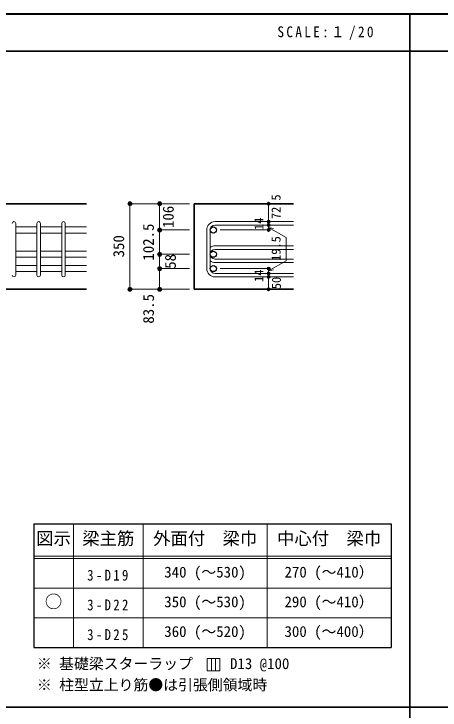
# Model space of a CAD drawing. Units: millimetres at full size, sheet at 1:20; some dimension numbers follow another scale. Extents: x -3982 to 3969, y -2797 to 2801.
# Drawn here: x -2347 to -628, y -10 to 2801 of the extents above; entities that cross this region are included whole.
import ezdxf
from ezdxf.enums import TextEntityAlignment as Align

# ---------------------------------------------------------------- set-up
doc = ezdxf.new("R2010")
doc.units = ezdxf.units.MM
doc.header["$LTSCALE"] = 20
doc.header["$PDMODE"] = 32
doc.header["$PDSIZE"] = 12
for name, color, linetype, lineweight in [('6-1_躯体線', 2, 'Continuous', 35), ('6-5_梁主筋', 7, 'Continuous', 18), ('6-6_S.T.P.', 7, 'Continuous', 18), ('6-7_文字', 7, 'Continuous', 18), ('6-D_寸法', 4, 'Continuous', 9), ('6-E_枠', 7, 'Continuous', 18), ('F-0_枠', 6, 'Continuous', 40)]:
    doc.layers.add(name, color=color, linetype=linetype, lineweight=lineweight)
doc.styles.add('ＭＳ ゴシック', font='')
doc.styles.get('ＭＳ ゴシック').set_extended_font_data('MS Gothic')

msp = doc.modelspace()

# ---------------------------------------------------------------- linework, layer by layer
at = {"layer": '6-1_躯体線'}
for p, q in [((-2053.87, 2034.12), (-3103.87, 2034.12)), ((-1619.2, 2034.12), (-1219.2, 2034.12)), ((-1619.2, 2034.12), (-1619.2, 1689.12)), ((-2053.87, 1689.12), (-2453.87, 1689.12)), ((-1619.2, 1689.12), (-1219.2, 1689.12))]:
    msp.add_line(p, q, dxfattribs=at)
at = {"layer": '6-5_梁主筋'}
for p, q in [((-2253.87, 1941.07), (-2339.87, 1941.07)), ((-2153.87, 1941.07), (-2239.87, 1941.07)), ((-2053.87, 1941.07), (-2139.87, 1941.07)), ((-2253.87, 1916.07), (-2339.87, 1916.07)), ((-2153.87, 1916.07), (-2239.87, 1916.07)), ((-2053.87, 1916.07), (-2139.87, 1916.07)), ((-2253.87, 1843.12), (-2339.87, 1843.12)), ((-2153.87, 1843.12), (-2239.87, 1843.12)), ((-2053.87, 1843.12), (-2139.87, 1843.12)), ((-2253.87, 1818.12), (-2339.87, 1818.12)), ((-2153.87, 1818.12), (-2239.87, 1818.12)), ((-2053.87, 1818.12), (-2139.87, 1818.12)), ((-2253.87, 1785.12), (-2339.87, 1785.12)), ((-2153.87, 1785.12), (-2239.87, 1785.12)), ((-2053.87, 1785.12), (-2139.87, 1785.12)), ((-2253.87, 1760.12), (-2339.87, 1760.12)), ((-2153.87, 1760.12), (-2239.87, 1760.12)), ((-2053.87, 1760.12), (-2139.87, 1760.12))]:
    msp.add_line(p, q, dxfattribs=at)
at = {"layer": '6-5_梁主筋', "color": 3, "lineweight": 25}
for centre in [(-1542.7, 1928.57), (-1542.7, 1830.62), (-1542.7, 1772.62)]:
    msp.add_circle(centre, 12.5, dxfattribs=at)
at = {"layer": '6-6_S.T.P.'}
for p, q in [((-2339.87, 1746.12), (-2339.87, 1954.68)), ((-2253.87, 1746.12), (-2253.87, 1954.68)), ((-2239.87, 1746.12), (-2239.87, 1954.68)), ((-2153.87, 1746.12), (-2153.87, 1954.68)), ((-2139.87, 1746.12), (-2139.87, 1954.68)), ((-1535.7, 1962.07), (-1219.2, 1962.07)), ((-1535.7, 1948.07), (-1219.2, 1948.07)), ((-1569.2, 1928.57), (-1569.2, 1772.62)), ((-1555.2, 1928.57), (-1555.2, 1772.62)), ((-1535.7, 1864.12), (-1219.2, 1864.12)), ((-1535.7, 1850.12), (-1219.2, 1850.12)), ((-1535.7, 1811.12), (-1219.2, 1811.12)), ((-1535.7, 1797.12), (-1219.2, 1797.12)), ((-1535.7, 1753.12), (-1219.2, 1753.12)), ((-1535.7, 1739.12), (-1219.2, 1739.12))]:
    msp.add_line(p, q, dxfattribs=at)
for centre, radius, start, end in [((-2346.87, 1955.07), 7, 0, 180), ((-2246.87, 1955.07), 7, 0, 180), ((-2146.87, 1955.07), 7, 0, 180), ((-1535.7, 1928.57), 33.5, 90, 180), ((-1535.7, 1928.57), 19.5, 90, 180), ((-1535.7, 1830.62), 33.5, 90, 125.59765), ((-1535.7, 1830.62), 19.5, 90, 180), ((-1535.7, 1830.62), 19.5, 180, 270), ((-1535.7, 1830.62), 33.5, 234.40235, 270), ((-1535.7, 1772.62), 33.5, 180, 270), ((-1535.7, 1772.62), 19.5, 180, 270), ((-2346.87, 1746.12), 7, 180, 0), ((-2246.87, 1746.12), 7, 180, 0), ((-2146.87, 1746.12), 7, 180, 0)]:
    msp.add_arc(centre, radius, start, end, dxfattribs=at)
at = {"layer": '6-7_文字'}
for p, q in [((-1550.19, 198.4), (-1550.19, 148.4)), ((-1533.53, 198.4), (-1533.53, 148.4))]:
    msp.add_line(p, q, dxfattribs=at)
msp.add_lwpolyline([(-1566.86, 148.4), (-1516.86, 148.4), (-1516.86, 198.4), (-1566.86, 198.4)], close=True, dxfattribs=at)
at = {"layer": '6-D_寸法'}
for p, q in [((-1879.2, 2034.12), (-1879.2, 1689.12)), ((-1319.2, 1962.65), (-1319.2, 2034.12)), ((-1319.2, 1948.07), (-1319.2, 1962.07)), ((-1759.2, 1928.57), (-1639.2, 1928.57)), ((-1319.2, 1928.57), (-1515.29, 1928.57)), ((-1319.2, 1938.9), (-1249.14, 1898.45)), ((-1319.2, 1938.9), (-1299.88, 1933.72)), ((-1249.14, 1898.45), (-1249.14, 1803.32)), ((-1759.2, 1830.62), (-1639.2, 1830.62)), ((-1759.2, 1830.62), (-1759.2, 1772.62)), ((-1319.2, 1762.87), (-1249.14, 1803.32)), ((-1759.2, 1772.62), (-1639.2, 1772.62)), ((-1759.2, 1689.12), (-1759.2, 1772.62)), ((-1319.2, 1772.62), (-1515.29, 1772.62)), ((-1319.2, 1753.12), (-1319.2, 1772.62)), ((-1319.2, 1762.87), (-1299.88, 1768.05)), ((-1319.2, 1739.12), (-1319.2, 1753.12)), ((-1319.2, 1689.12), (-1319.2, 1739.12)), ((-1879.2, 1689.12), (-1769.33, 1689.12)), ((-1879.2, 1689.12), (-1759.2, 1689.12)), ((-1759.2, 1689.12), (-1639.2, 1689.12))]:
    msp.add_line(p, q, dxfattribs=at)
for points in [[(-1879.2, 2034.12), (-1759.2, 2034.12), (-1639.2, 2034.12)], [(-1759.2, 2034.12), (-1759.2, 1928.57), (-1759.2, 1830.62)], [(-1319.2, 1948.65), (-1319.2, 1928.57), (-1319.2, 1948.65)]]:
    msp.add_lwpolyline(points, dxfattribs=at)
for centre, radius in [((-1879.2, 2034.12), 8), ((-1879.2, 2034.12), 7.2), ((-1879.2, 2034.12), 6.4), ((-1879.2, 2034.12), 5.6), ((-1879.2, 2034.12), 4.8), ((-1879.2, 2034.12), 4), ((-1879.2, 2034.12), 3.2), ((-1879.2, 2034.12), 2.4), ((-1879.2, 2034.12), 1.6), ((-1879.2, 2034.12), 0.8), ((-1759.2, 2034.12), 8), ((-1759.2, 2034.12), 7.2), ((-1759.2, 2034.12), 6.4), ((-1759.2, 2034.12), 5.6), ((-1759.2, 2034.12), 4.8), ((-1759.2, 2034.12), 4), ((-1759.2, 2034.12), 3.2), ((-1759.2, 2034.12), 2.4), ((-1759.2, 2034.12), 1.6), ((-1759.2, 2034.12), 0.8), ((-1319.2, 2034.12), 4), ((-1319.2, 2034.12), 3.6), ((-1319.2, 2034.12), 3.2), ((-1319.2, 2034.12), 2.8), ((-1319.2, 2034.12), 2.4), ((-1319.2, 2034.12), 2), ((-1319.2, 2034.12), 1.6), ((-1319.2, 2034.12), 1.2), ((-1319.2, 2034.12), 0.8), ((-1319.2, 2034.12), 0.4), ((-1319.2, 1962.07), 4), ((-1319.2, 1948.07), 4), ((-1319.2, 1962.07), 3.6), ((-1319.2, 1948.07), 3.6), ((-1319.2, 1962.07), 3.2), ((-1319.2, 1948.07), 3.2), ((-1319.2, 1962.07), 2.8), ((-1319.2, 1948.07), 2.8), ((-1319.2, 1962.07), 2.4), ((-1319.2, 1948.07), 2.4), ((-1319.2, 1962.07), 2), ((-1319.2, 1948.07), 2), ((-1319.2, 1962.07), 1.6), ((-1319.2, 1948.07), 1.6), ((-1319.2, 1962.07), 1.2), ((-1319.2, 1948.07), 1.2), ((-1319.2, 1962.07), 0.8), ((-1319.2, 1948.07), 0.8), ((-1319.2, 1962.07), 0.4), ((-1319.2, 1948.07), 0.4), ((-1759.2, 1928.57), 8), ((-1759.2, 1928.57), 7.2), ((-1759.2, 1928.57), 6.4), ((-1759.2, 1928.57), 5.6), ((-1759.2, 1928.57), 4.8), ((-1759.2, 1928.57), 4), ((-1759.2, 1928.57), 3.2), ((-1759.2, 1928.57), 2.4), ((-1759.2, 1928.57), 1.6), ((-1759.2, 1928.57), 0.8), ((-1319.2, 1928.57), 4), ((-1319.2, 1928.57), 3.6), ((-1319.2, 1928.57), 3.2), ((-1319.2, 1928.57), 2.8), ((-1319.2, 1928.57), 2.4), ((-1319.2, 1928.57), 2), ((-1319.2, 1928.57), 1.6), ((-1319.2, 1928.57), 1.2), ((-1319.2, 1928.57), 0.8), ((-1319.2, 1928.57), 0.4), ((-1759.2, 1830.62), 8), ((-1759.2, 1830.62), 7.2), ((-1759.2, 1830.62), 6.4), ((-1759.2, 1830.62), 5.6), ((-1759.2, 1830.62), 4.8), ((-1759.2, 1830.62), 4), ((-1759.2, 1830.62), 3.2), ((-1759.2, 1830.62), 2.4), ((-1759.2, 1830.62), 1.6), ((-1759.2, 1830.62), 0.8), ((-1759.2, 1772.62), 8), ((-1759.2, 1772.62), 7.2), ((-1759.2, 1772.62), 6.4), ((-1759.2, 1772.62), 5.6), ((-1759.2, 1772.62), 4.8), ((-1759.2, 1772.62), 4), ((-1759.2, 1772.62), 3.2), ((-1759.2, 1772.62), 2.4), ((-1759.2, 1772.62), 1.6), ((-1759.2, 1772.62), 0.8), ((-1319.2, 1772.62), 4), ((-1319.2, 1772.62), 3.6), ((-1319.2, 1772.62), 3.2), ((-1319.2, 1772.62), 2.8), ((-1319.2, 1772.62), 2.4), ((-1319.2, 1772.62), 2), ((-1319.2, 1772.62), 1.6), ((-1319.2, 1772.62), 1.2), ((-1319.2, 1772.62), 0.8), ((-1319.2, 1772.62), 0.4), ((-1319.2, 1753.12), 4), ((-1319.2, 1739.12), 4), ((-1319.2, 1753.12), 3.6), ((-1319.2, 1753.12), 3.2), ((-1319.2, 1753.12), 2.8), ((-1319.2, 1753.12), 2.4), ((-1319.2, 1753.12), 2), ((-1319.2, 1753.12), 1.6), ((-1319.2, 1753.12), 1.2), ((-1319.2, 1753.12), 0.8), ((-1319.2, 1753.12), 0.4), ((-1319.2, 1739.12), 3.6), ((-1319.2, 1739.12), 3.2), ((-1319.2, 1739.12), 2.8), ((-1319.2, 1739.12), 2.4), ((-1319.2, 1739.12), 2), ((-1319.2, 1739.12), 1.6), ((-1319.2, 1739.12), 1.2), ((-1319.2, 1739.12), 0.8), ((-1319.2, 1739.12), 0.4), ((-1879.2, 1689.12), 8), ((-1879.2, 1689.12), 7.2), ((-1879.2, 1689.12), 6.4), ((-1879.2, 1689.12), 5.6), ((-1879.2, 1689.12), 4.8), ((-1879.2, 1689.12), 4), ((-1879.2, 1689.12), 3.2), ((-1879.2, 1689.12), 2.4), ((-1879.2, 1689.12), 1.6), ((-1879.2, 1689.12), 0.8), ((-1759.2, 1689.12), 8), ((-1759.2, 1689.12), 7.2), ((-1759.2, 1689.12), 6.4), ((-1759.2, 1689.12), 5.6), ((-1759.2, 1689.12), 4.8), ((-1759.2, 1689.12), 4), ((-1759.2, 1689.12), 3.2), ((-1759.2, 1689.12), 2.4), ((-1759.2, 1689.12), 1.6), ((-1759.2, 1689.12), 0.8), ((-1319.2, 1689.12), 4), ((-1319.2, 1689.12), 3.6), ((-1319.2, 1689.12), 3.2), ((-1319.2, 1689.12), 2.8), ((-1319.2, 1689.12), 2.4), ((-1319.2, 1689.12), 2), ((-1319.2, 1689.12), 1.6), ((-1319.2, 1689.12), 1.2), ((-1319.2, 1689.12), 0.8), ((-1319.2, 1689.12), 0.4)]:
    msp.add_circle(centre, radius, dxfattribs=at)
at = {"layer": '6-D_寸法', "color": 7}
for p in [(-1879.2, 2034.12), (-1759.2, 2034.12), (-1319.2, 2034.12), (-1319.2, 1962.07), (-1319.2, 1948.07), (-1759.2, 1928.57), (-1319.2, 1928.57), (-1759.2, 1830.62), (-1759.2, 1772.62), (-1319.2, 1772.62), (-1319.2, 1753.12), (-1319.2, 1739.12), (-1879.2, 1689.12), (-1759.2, 1689.12), (-1319.2, 1689.12)]:
    msp.add_point(p, dxfattribs=at)
at = {"layer": '6-E_枠', "color": 3, "lineweight": 25}
for p, q in [((-2267.02, 741.85), (-2267.02, 241.85)), ((-2267.02, 741.85), (-825.33, 741.85)), ((-825.33, 741.85), (-825.33, 241.85)), ((-2267.02, 241.85), (-825.33, 241.85))]:
    msp.add_line(p, q, dxfattribs=at)
at = {"layer": '6-E_枠'}
for p, q in [((-2107.02, 741.85), (-2107.02, 241.85)), ((-1825.33, 741.85), (-1825.33, 241.85)), ((-1325.33, 741.85), (-1325.33, 241.85)), ((-2267.02, 611.85), (-825.33, 611.85)), ((-2267.02, 601.85), (-825.33, 601.85)), ((-2267.02, 481.85), (-825.33, 481.85)), ((-2267.02, 361.85), (-825.33, 361.85))]:
    msp.add_line(p, q, dxfattribs=at)
at = {"layer": 'F-0_枠'}
msp.add_line((-3981.92, 2800.77), (3969.4, 2800.77), dxfattribs=at)
at = {"layer": 'F-0_枠', "color": 2, "lineweight": 35}
for p, q in [((-749.76, 2800.77), (-749.76, -2796.83)), ((-3981.92, 2650.77), (2482.4, 2650.77)), ((2482.4, 1.97), (-3981.92, 1.97))]:
    msp.add_line(p, q, dxfattribs=at)

# ---------------------------------------------------------------- texts
at = {"layer": '6-7_文字', "color": 2, "style": 'ＭＳ ゴシック'}
for s, p in [('図示', (-2257.02, 641.85)), ('梁主筋', (-2071.17, 641.85)), ('外面付\u3000梁巾', (-1785.33, 641.85)), ('中心付\u3000梁巾', (-1285.33, 641.85)), ('○', (-2222.02, 386.85))]:
    msp.add_text(s, height=51.32, dxfattribs=at).set_placement(p, align=Align.BOTTOM_LEFT)
at = {"layer": '6-7_文字', "style": 'ＭＳ ゴシック'}
for s, p in [('340 (～530)', (-1740.33, 511.85)), ('270 (～410）', (-1255.33, 511.85)), ('350 (～530)', (-1740.33, 391.85)), ('290 (～410）', (-1255.33, 391.85)), ('360 (～520)', (-1740.33, 271.85)), ('300 (～400）', (-1255.33, 271.85)), ('※ 基礎梁スターラップ     D13 @100', (-2254.64, 142.13)), ('※ 柱型立上り筋●は引張側領域時', (-2254.64, 56.45))]:
    msp.add_text(s, height=43.99, dxfattribs=at).set_placement(p, align=Align.BOTTOM_LEFT)
at = {"layer": '6-7_文字', "color": 2, "insert": (-1283.99, 2695.77), "char_height": 43.99, "attachment_point": 7, "style": 'ＭＳ ゴシック'}
msp.add_mtext('\\T1.34;\\W0.9;SCALE:１/20', dxfattribs=at)
at = {"layer": '6-7_文字', "char_height": 43.99, "attachment_point": 7, "style": 'ＭＳ ゴシック'}
for s, insert in [('\\T1.38;\\W0.85;3-D19', (-2051.17, 511.85)), ('\\T1.38;\\W0.85;3-D22', (-2051.17, 391.85)), ('\\T1.38;\\W0.85;3-D25', (-2051.17, 271.85))]:
    msp.add_mtext(s, dxfattribs=dict(at, insert=insert))
at = {"layer": '6-D_寸法', "style": 'ＭＳ ゴシック'}
for s, height, p in [('72.5', 36.66, (-1260.05, 1972.34)), ('106', 43.99, (-1689.2, 1936.35)), ('14', 36.66, (-1329.2, 1928.18)), ('102.5', 43.99, (-1769.2, 1804.6)), ('350', 43.99, (-1889.2, 1817.62)), ('19.5', 36.66, (-1260.22, 1803.59)), ('58', 43.99, (-1680.53, 1771.62)), ('14', 36.66, (-1329.59, 1718.44)), ('50', 36.66, (-1258.72, 1689.38)), ('83.5', 43.99, (-1768.89, 1550.08))]:
    msp.add_text(s, height=height, rotation=90, dxfattribs=at).set_placement(p, align=Align.BOTTOM_LEFT)

doc.saveas('drawing.dxf')
